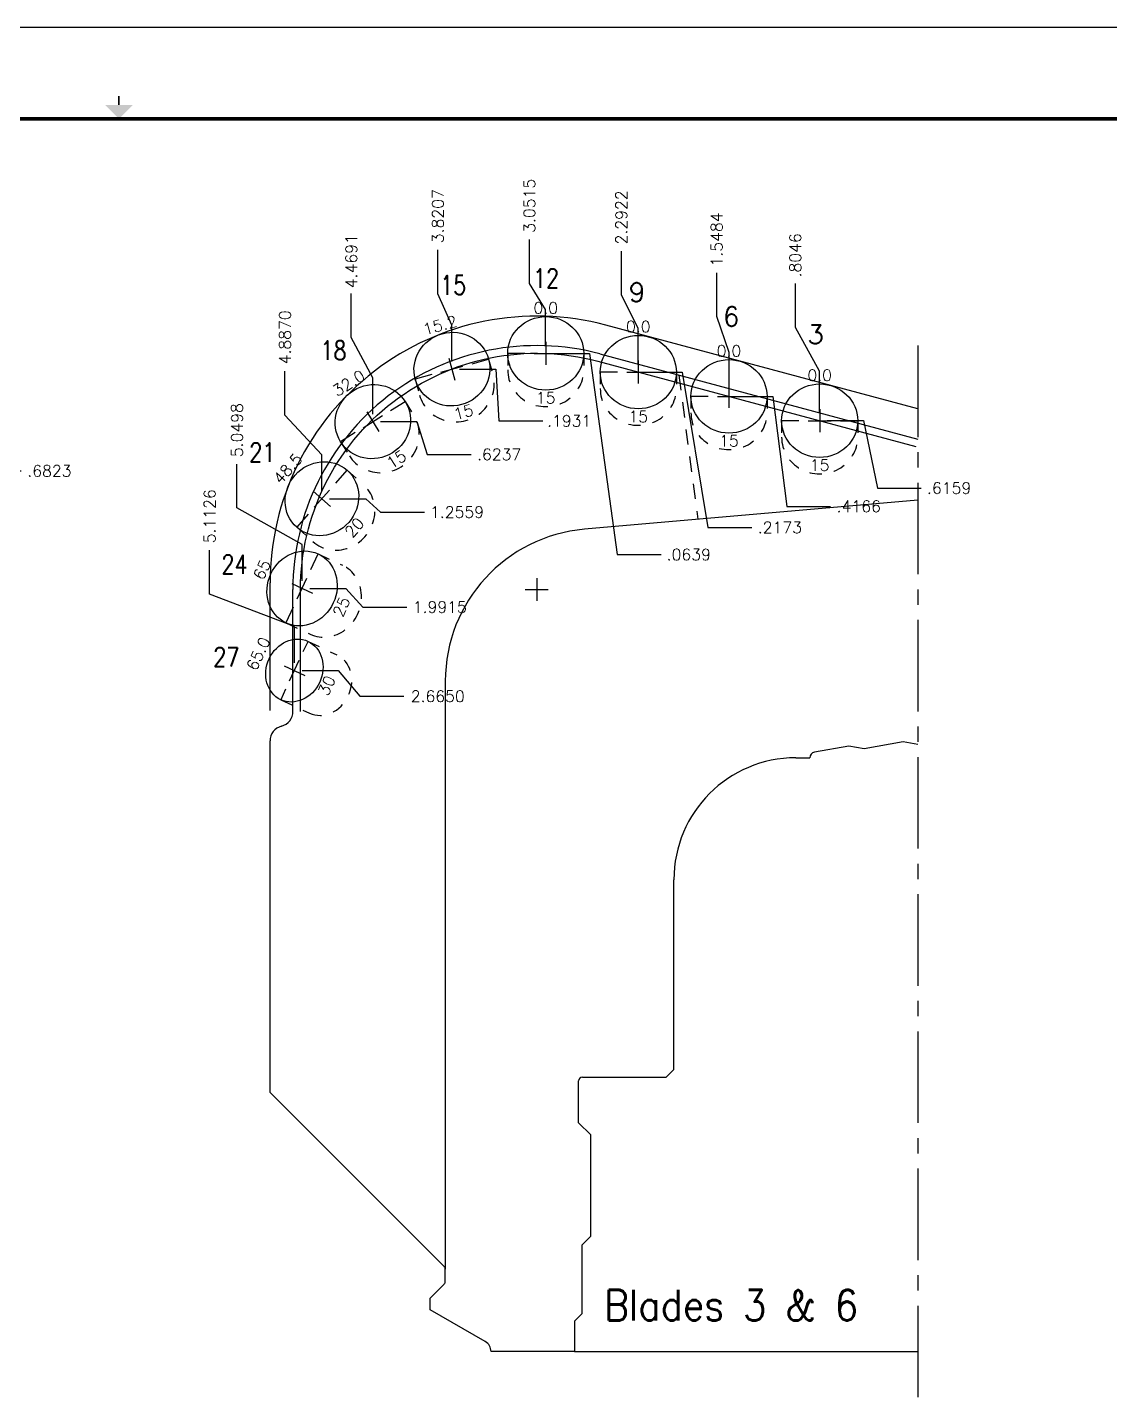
# Model space of a CAD drawing. Extents: x -34 to 0, y 36.5 to 60.7.
# Drawn here: x -17.75 to -8.88, y 47.2 to 58.45 of the extents above; entities that cross this region are included whole.
import ezdxf
from ezdxf.enums import TextEntityAlignment as Align

# ---------------------------------------------------------------- set-up
doc = ezdxf.new("R2010")
doc.units = 0
doc.header["$MEASUREMENT"] = 0
doc.header["$PDMODE"] = 35
doc.linetypes.add('CENTER2', pattern=[1.125, 0.75, -0.125, 0.125, -0.125])
doc.linetypes.add('HIDDEN2', pattern=[0.1875, 0.125, -0.0625])
doc.layers.get('0').update_dxf_attribs({"linetype": 'CONTINUOUS'})
doc.layers.get('Defpoints').update_dxf_attribs({"color": 10, "linetype": 'CONTINUOUS'})
for name, color, linetype in [('Blade3', 210, 'CONTINUOUS'), ('CDG-38379R1', 7, 'CONTINUOUS'), ('CLine', 5, 'CENTER2'), ('Dims', 4, 'CONTINUOUS'), ('TEXT', 3, 'CONTINUOUS'), ('Title Block', 7, 'CONTINUOUS')]:
    doc.layers.add(name, color=color, linetype=linetype)
doc.styles.add('RomanD', font='romand.shx', dxfattribs={"width": 0.9})
doc.styles.add('RomanS', font='romans')
doc.dimstyles.new('Copy of Standard', dxfattribs={"dimtxt": 0.094, "dimasz": 0.18, "dimexe": 0.0625, "dimexo": 0.0625, "dimgap": 0.045, "dimtad": 0, "dimtih": 1, "dimtoh": 1, "dimdec": 4, "dimzin": 4, "dimdsep": 46, "dimtxsty": 'RomanS', "dimcen": 0.09, "dimazin": 1, "dimtfac": 1, "dimtdec": 4, "dimtofl": 0, "dimtmove": 0, "dimatfit": 1, "dimfxl": 1, "dimtolj": 1, "dimtzin": 0, "dimarcsym": 0})

# ---------------------------------------------------------------- blocks, each defined once
blk = doc.blocks.new('CMark')
at = {"layer": 'CLine'}
for p, q in [((-0.094, 0), (0.094, 0)), ((0, 0.094), (0, -0.094))]:
    blk.add_line(p, q, dxfattribs=at)
blk = doc.blocks.new('1613@15')
for p, q in [((-0.17, 0), (-0.312, 0)), ((0.171, 0), (0.312, 0))]:
    blk.add_line(p, q)
at = {"color": 8, "linetype": 'HIDDEN2', "ltscale": 0.5}
blk.add_line((-0.312, 0), (-0.312, -0.135), dxfattribs=at)
at = {"color": 8, "linetype": 'HIDDEN2', "ltscale": 0.5, "flags": 128}
blk.add_lwpolyline([(0.312, 0), (0.312, -0.135)], dxfattribs=at)
blk.add_ellipse((0, 0), major_axis=(-0.312, 0), ratio=0.965926, start_param=-3.141592653589793, end_param=3.141592653589793)
at = {"color": 8, "linetype": 'HIDDEN2', "ltscale": 0.5}
blk.add_ellipse((0, -0.135), major_axis=(-0.312, 0), ratio=0.965926, start_param=0, end_param=3.141593, dxfattribs=at)
blk.add_blockref('CMark', (0, 0))
at = {"style": 'RomanS'}
blk.add_text('15', height=0.094, dxfattribs=at).set_placement((0, -0.364), align=Align.MIDDLE_CENTER)
blk.add_attdef('ANG', text='', height=0.094, dxfattribs=at).set_placement((0, 0.298), align=Align.BOTTOM_CENTER)
blk = doc.blocks.new('1613@25')
for p, q in [((-0.17, 0), (-0.312, 0)), ((0.171, 0), (0.312, 0))]:
    blk.add_line(p, q)
at = {"color": 8, "linetype": 'HIDDEN2', "ltscale": 0.5}
blk.add_line((-0.312, 0), (-0.312, -0.22), dxfattribs=at)
at = {"color": 8, "linetype": 'HIDDEN2', "ltscale": 0.5, "flags": 128}
blk.add_lwpolyline([(0.312, 0), (0.312, -0.22)], dxfattribs=at)
blk.add_ellipse((0, 0), major_axis=(-0.312, 0), ratio=0.906308, start_param=-3.141592653589793, end_param=3.141592653589793)
at = {"color": 8, "linetype": 'HIDDEN2', "ltscale": 0.5}
blk.add_ellipse((0, -0.22), major_axis=(-0.312, 0), ratio=0.906308, start_param=0, end_param=3.141593, dxfattribs=at)
blk.add_blockref('CMark', (0, 0))
at = {"style": 'RomanS'}
blk.add_text('25', height=0.094, dxfattribs=at).set_placement((0, -0.356), align=Align.MIDDLE_CENTER)
blk.add_attdef('ANG', text='', height=0.094, dxfattribs=at).set_placement((0, 0.287), align=Align.BOTTOM_CENTER)
blk = doc.blocks.new('1613@20')
for p, q in [((-0.17, 0), (-0.312, 0)), ((0.171, 0), (0.312, 0))]:
    blk.add_line(p, q)
at = {"color": 8, "linetype": 'HIDDEN2', "ltscale": 0.5}
blk.add_line((-0.312, 0), (-0.312, -0.178), dxfattribs=at)
at = {"color": 8, "linetype": 'HIDDEN2', "ltscale": 0.5, "flags": 128}
blk.add_lwpolyline([(0.312, 0), (0.312, -0.178)], dxfattribs=at)
blk.add_ellipse((0, 0), major_axis=(-0.312, 0), ratio=0.939693, start_param=-3.141592653589793, end_param=3.141592653589793)
at = {"color": 8, "linetype": 'HIDDEN2', "ltscale": 0.5}
blk.add_ellipse((0, -0.178), major_axis=(-0.312, 0), ratio=0.939693, start_param=0, end_param=3.141593, dxfattribs=at)
blk.add_blockref('CMark', (0, 0))
at = {"style": 'RomanS'}
blk.add_text('20', height=0.094, dxfattribs=at).set_placement((0, -0.356), align=Align.MIDDLE_CENTER)
blk.add_attdef('ANG', text='', height=0.094, dxfattribs=at).set_placement((0, 0.298), align=Align.BOTTOM_CENTER)
blk = doc.blocks.new('1313@30')
for p, q in [((-0.17, 0), (-0.265, 0)), ((0.171, 0), (0.264, 0))]:
    blk.add_line(p, q)
at = {"color": 8, "linetype": 'HIDDEN2', "ltscale": 0.5}
blk.add_line((-0.265, 0), (-0.265, -0.26), dxfattribs=at)
at = {"color": 8, "linetype": 'HIDDEN2', "ltscale": 0.5, "flags": 128}
blk.add_lwpolyline([(0.264, 0), (0.264, -0.26)], dxfattribs=at)
blk.add_ellipse((0, 0), major_axis=(0.264, 0), ratio=0.866025)
at = {"color": 8, "linetype": 'HIDDEN2', "ltscale": 0.5}
blk.add_ellipse((0, -0.26), major_axis=(0.264, 0), ratio=0.866025, start_param=3.141593, end_param=6.283185, dxfattribs=at)
blk.add_blockref('CMark', (0, 0))
at = {"style": 'RomanS'}
blk.add_text('30', height=0.094, dxfattribs=at).set_placement((0, -0.292), align=Align.MIDDLE_CENTER)
blk.add_attdef('ANG', text='', height=0.094, dxfattribs=at).set_placement((0, 0.251), align=Align.BOTTOM_CENTER)
blk = doc.blocks.new('*D58')
at = {"layer": 'Defpoints', "color": 0, "transparency": 16777216}
for p in [(-10.448, 55.843), (-11.253, 55.227)]:
    blk.add_point(p, dxfattribs=at)
at = {"layer": 'Dims', "color": 0, "lineweight": -2, "transparency": 16777216}
for p, q in [((-11.452, 55.992), (-11.452, 56.352)), ((-11.253, 55.632), (-11.452, 55.992)), ((-11.253, 55.289), (-11.253, 55.632))]:
    blk.add_line(p, q, dxfattribs=at)
at = {"layer": 'Dims', "color": 0, "transparency": 16777216, "insert": (-11.452, 56.583), "char_height": 0.094, "attachment_point": 5, "rotation": 90, "style": 'RomanS', "bg_fill": 3, "box_fill_scale": 1.25, "bg_fill_color": 256, "bg_fill_true_color": 13158600, "bg_fill_transparency": 0}
blk.add_mtext('\\A1;.8046', dxfattribs=at)
at = {"layer": 'Defpoints', "color": 0, "transparency": 16777216}
blk.add_point((-11.452, 56.352), dxfattribs=at)
blk = doc.blocks.new('*D59')
at = {"layer": 'Defpoints', "color": 0, "transparency": 16777216}
for p in [(-10.448, 55.843), (-11.253, 55.227)]:
    blk.add_point(p, dxfattribs=at)
at = {"layer": 'Dims', "color": 0, "lineweight": -2, "transparency": 16777216}
for p, q in [((-11.19, 55.227), (-10.893, 55.227)), ((-10.893, 55.227), (-10.779, 54.674)), ((-10.779, 54.674), (-10.419, 54.674))]:
    blk.add_line(p, q, dxfattribs=at)
at = {"layer": 'Dims', "color": 0, "transparency": 16777216, "insert": (-10.191, 54.674), "char_height": 0.094, "attachment_point": 5, "style": 'RomanS', "bg_fill": 3, "box_fill_scale": 1.25, "bg_fill_color": 256, "bg_fill_true_color": 13158600, "bg_fill_transparency": 0}
blk.add_mtext('\\A1;.6159', dxfattribs=at)
at = {"layer": 'Defpoints', "color": 0, "transparency": 16777216}
blk.add_point((-10.419, 54.674), dxfattribs=at)
blk = doc.blocks.new('*D60')
at = {"layer": 'Defpoints', "color": 0, "transparency": 16777216}
for p in [(-10.448, 55.843), (-11.996, 55.426)]:
    blk.add_point(p, dxfattribs=at)
at = {"layer": 'Dims', "color": 0, "lineweight": -2, "transparency": 16777216}
for p, q in [((-12.097, 56.08), (-12.097, 56.44)), ((-11.996, 55.786), (-12.097, 56.08)), ((-11.996, 55.488), (-11.996, 55.786))]:
    blk.add_line(p, q, dxfattribs=at)
at = {"layer": 'Dims', "color": 0, "transparency": 16777216, "insert": (-12.097, 56.713), "char_height": 0.094, "attachment_point": 5, "rotation": 90, "style": 'RomanS', "bg_fill": 3, "box_fill_scale": 1.25, "bg_fill_color": 256, "bg_fill_true_color": 13158600, "bg_fill_transparency": 0}
blk.add_mtext('\\A1;1.5484', dxfattribs=at)
at = {"layer": 'Defpoints', "color": 0, "transparency": 16777216}
blk.add_point((-12.097, 56.44), dxfattribs=at)
blk = doc.blocks.new('*D61')
at = {"layer": 'Defpoints', "color": 0, "transparency": 16777216}
for p in [(-10.448, 55.843), (-12.74, 55.625)]:
    blk.add_point(p, dxfattribs=at)
at = {"layer": 'Dims', "color": 0, "lineweight": -2, "transparency": 16777216}
for p, q in [((-12.879, 56.257), (-12.879, 56.617)), ((-12.74, 55.985), (-12.879, 56.257)), ((-12.74, 55.688), (-12.74, 55.985))]:
    blk.add_line(p, q, dxfattribs=at)
at = {"layer": 'Dims', "color": 0, "transparency": 16777216, "insert": (-12.879, 56.894), "char_height": 0.094, "attachment_point": 5, "rotation": 90, "style": 'RomanS', "bg_fill": 3, "box_fill_scale": 1.25, "bg_fill_color": 256, "bg_fill_true_color": 13158600, "bg_fill_transparency": 0}
blk.add_mtext('\\A1;2.2922', dxfattribs=at)
at = {"layer": 'Defpoints', "color": 0, "transparency": 16777216}
blk.add_point((-12.879, 56.617), dxfattribs=at)
blk = doc.blocks.new('*D62')
at = {"layer": 'Defpoints', "color": 0, "transparency": 16777216}
for p in [(-10.448, 55.843), (-13.5, 55.779)]:
    blk.add_point(p, dxfattribs=at)
at = {"layer": 'Dims', "color": 0, "lineweight": -2, "transparency": 16777216}
for p, q in [((-13.633, 56.352), (-13.633, 56.712)), ((-13.5, 56.139), (-13.633, 56.352)), ((-13.5, 55.841), (-13.5, 56.139))]:
    blk.add_line(p, q, dxfattribs=at)
at = {"layer": 'Dims', "color": 0, "transparency": 16777216, "insert": (-13.633, 56.989), "char_height": 0.094, "attachment_point": 5, "rotation": 90, "style": 'RomanS', "bg_fill": 3, "box_fill_scale": 1.25, "bg_fill_color": 256, "bg_fill_true_color": 13158600, "bg_fill_transparency": 0}
blk.add_mtext('\\A1;3.0515', dxfattribs=at)
at = {"layer": 'Defpoints', "color": 0, "transparency": 16777216}
blk.add_point((-13.633, 56.712), dxfattribs=at)
blk = doc.blocks.new('*D63')
at = {"layer": 'Defpoints', "color": 0, "transparency": 16777216}
for p in [(-10.448, 55.843), (-14.269, 55.649)]:
    blk.add_point(p, dxfattribs=at)
at = {"layer": 'Dims', "color": 0, "lineweight": -2, "transparency": 16777216}
for p, q in [((-14.384, 56.267), (-14.384, 56.627)), ((-14.269, 56.009), (-14.384, 56.267)), ((-14.269, 55.712), (-14.269, 56.009))]:
    blk.add_line(p, q, dxfattribs=at)
at = {"layer": 'Dims', "color": 0, "transparency": 16777216, "insert": (-14.384, 56.904), "char_height": 0.094, "attachment_point": 5, "rotation": 90, "style": 'RomanS', "bg_fill": 3, "box_fill_scale": 1.25, "bg_fill_color": 256, "bg_fill_true_color": 13158600, "bg_fill_transparency": 0}
blk.add_mtext('\\A1;3.8207', dxfattribs=at)
at = {"layer": 'Defpoints', "color": 0, "transparency": 16777216}
blk.add_point((-14.384, 56.627), dxfattribs=at)
blk = doc.blocks.new('*D64')
at = {"layer": 'Defpoints', "color": 0, "transparency": 16777216}
for p in [(-10.448, 55.843), (-14.917, 55.219)]:
    blk.add_point(p, dxfattribs=at)
at = {"layer": 'Dims', "color": 0, "lineweight": -2, "transparency": 16777216}
for p, q in [((-15.094, 55.91), (-15.094, 56.27)), ((-14.917, 55.579), (-15.094, 55.91)), ((-14.917, 55.281), (-14.917, 55.579))]:
    blk.add_line(p, q, dxfattribs=at)
at = {"layer": 'Dims', "color": 0, "transparency": 16777216, "insert": (-15.094, 56.535), "char_height": 0.094, "attachment_point": 5, "rotation": 90, "style": 'RomanS', "bg_fill": 3, "box_fill_scale": 1.25, "bg_fill_color": 256, "bg_fill_true_color": 13158600, "bg_fill_transparency": 0}
blk.add_mtext('\\A1;4.4691', dxfattribs=at)
at = {"layer": 'Defpoints', "color": 0, "transparency": 16777216}
blk.add_point((-15.094, 56.27), dxfattribs=at)
blk = doc.blocks.new('*D65')
at = {"layer": 'Defpoints', "color": 0, "transparency": 16777216}
for p in [(-10.448, 55.843), (-15.335, 54.587)]:
    blk.add_point(p, dxfattribs=at)
at = {"layer": 'Dims', "color": 0, "lineweight": -2, "transparency": 16777216}
for p, q in [((-15.638, 55.272), (-15.638, 55.632)), ((-15.335, 54.947), (-15.638, 55.272)), ((-15.335, 54.649), (-15.335, 54.947))]:
    blk.add_line(p, q, dxfattribs=at)
at = {"layer": 'Dims', "color": 0, "transparency": 16777216, "insert": (-15.638, 55.91), "char_height": 0.094, "attachment_point": 5, "rotation": 90, "style": 'RomanS', "bg_fill": 3, "box_fill_scale": 1.25, "bg_fill_color": 256, "bg_fill_true_color": 13158600, "bg_fill_transparency": 0}
blk.add_mtext('\\A1;4.8870', dxfattribs=at)
at = {"layer": 'Defpoints', "color": 0, "transparency": 16777216}
blk.add_point((-15.638, 55.632), dxfattribs=at)
blk = doc.blocks.new('*D66')
at = {"layer": 'Defpoints', "color": 0, "transparency": 16777216}
for p in [(-10.448, 55.843), (-15.498, 53.851)]:
    blk.add_point(p, dxfattribs=at)
at = {"layer": 'Dims', "color": 0, "lineweight": -2, "transparency": 16777216}
for p, q in [((-16.032, 54.511), (-16.032, 54.871)), ((-15.498, 54.211), (-16.032, 54.511)), ((-15.498, 53.914), (-15.498, 54.211))]:
    blk.add_line(p, q, dxfattribs=at)
at = {"layer": 'Dims', "color": 0, "transparency": 16777216, "insert": (-16.032, 55.149), "char_height": 0.094, "attachment_point": 5, "rotation": 90, "style": 'RomanS', "bg_fill": 3, "box_fill_scale": 1.25, "bg_fill_color": 256, "bg_fill_true_color": 13158600, "bg_fill_transparency": 0}
blk.add_mtext('\\A1;5.0498', dxfattribs=at)
at = {"layer": 'Defpoints', "color": 0, "transparency": 16777216}
blk.add_point((-16.032, 54.871), dxfattribs=at)
blk = doc.blocks.new('*D67')
at = {"layer": 'Defpoints', "color": 0, "transparency": 16777216}
for p in [(-10.448, 55.843), (-11.996, 55.426)]:
    blk.add_point(p, dxfattribs=at)
at = {"layer": 'Dims', "color": 0, "lineweight": -2, "transparency": 16777216}
for p, q in [((-11.934, 55.426), (-11.636, 55.426)), ((-11.636, 55.426), (-11.523, 54.524)), ((-11.523, 54.524), (-11.163, 54.524))]:
    blk.add_line(p, q, dxfattribs=at)
at = {"layer": 'Dims', "color": 0, "transparency": 16777216, "insert": (-10.932, 54.524), "char_height": 0.094, "attachment_point": 5, "style": 'RomanS', "bg_fill": 3, "box_fill_scale": 1.25, "bg_fill_color": 256, "bg_fill_true_color": 13158600, "bg_fill_transparency": 0}
blk.add_mtext('\\A1;.4166', dxfattribs=at)
at = {"layer": 'Defpoints', "color": 0, "transparency": 16777216}
blk.add_point((-11.163, 54.524), dxfattribs=at)
blk = doc.blocks.new('*D68')
at = {"layer": 'Defpoints', "color": 0, "transparency": 16777216}
for p in [(-10.448, 55.843), (-12.74, 55.625)]:
    blk.add_point(p, dxfattribs=at)
at = {"layer": 'Dims', "color": 0, "lineweight": -2, "transparency": 16777216}
for p, q in [((-12.678, 55.625), (-12.38, 55.625)), ((-12.38, 55.625), (-12.17, 54.351)), ((-12.17, 54.351), (-11.81, 54.351))]:
    blk.add_line(p, q, dxfattribs=at)
at = {"layer": 'Dims', "color": 0, "transparency": 16777216, "insert": (-11.579, 54.351), "char_height": 0.094, "attachment_point": 5, "style": 'RomanS', "bg_fill": 3, "box_fill_scale": 1.25, "bg_fill_color": 256, "bg_fill_true_color": 13158600, "bg_fill_transparency": 0}
blk.add_mtext('\\A1;.2173', dxfattribs=at)
at = {"layer": 'Defpoints', "color": 0, "transparency": 16777216}
blk.add_point((-11.81, 54.351), dxfattribs=at)
blk = doc.blocks.new('*D69')
at = {"layer": 'Defpoints', "color": 0, "transparency": 16777216}
for p in [(-10.448, 55.843), (-13.5, 55.779)]:
    blk.add_point(p, dxfattribs=at)
at = {"layer": 'Dims', "color": 0, "lineweight": -2, "transparency": 16777216}
for p, q in [((-13.437, 55.779), (-13.14, 55.779)), ((-13.14, 55.779), (-12.914, 54.129)), ((-12.914, 54.129), (-12.554, 54.129))]:
    blk.add_line(p, q, dxfattribs=at)
at = {"layer": 'Dims', "color": 0, "transparency": 16777216, "insert": (-12.326, 54.129), "char_height": 0.094, "attachment_point": 5, "style": 'RomanS', "bg_fill": 3, "box_fill_scale": 1.25, "bg_fill_color": 256, "bg_fill_true_color": 13158600, "bg_fill_transparency": 0}
blk.add_mtext('\\A1;.0639', dxfattribs=at)
at = {"layer": 'Defpoints', "color": 0, "transparency": 16777216}
blk.add_point((-12.554, 54.129), dxfattribs=at)
blk = doc.blocks.new('*D70')
at = {"layer": 'Defpoints', "color": 0, "transparency": 16777216}
for p in [(-10.448, 55.843), (-14.269, 55.649)]:
    blk.add_point(p, dxfattribs=at)
at = {"layer": 'Dims', "color": 0, "lineweight": -2, "transparency": 16777216}
for p, q in [((-14.206, 55.649), (-13.909, 55.649)), ((-13.909, 55.649), (-13.884, 55.225)), ((-13.884, 55.225), (-13.524, 55.225))]:
    blk.add_line(p, q, dxfattribs=at)
at = {"layer": 'Dims', "color": 0, "transparency": 16777216, "insert": (-13.307, 55.225), "char_height": 0.094, "attachment_point": 5, "style": 'RomanS', "bg_fill": 3, "box_fill_scale": 1.25, "bg_fill_color": 256, "bg_fill_true_color": 13158600, "bg_fill_transparency": 0}
blk.add_mtext('\\A1;.1931', dxfattribs=at)
at = {"layer": 'Defpoints', "color": 0, "transparency": 16777216}
blk.add_point((-13.524, 55.225), dxfattribs=at)
blk = doc.blocks.new('*D71')
at = {"layer": 'Defpoints', "color": 0, "transparency": 16777216}
for p in [(-10.448, 55.843), (-14.917, 55.219)]:
    blk.add_point(p, dxfattribs=at)
at = {"layer": 'Dims', "color": 0, "lineweight": -2, "transparency": 16777216}
for p, q in [((-14.855, 55.219), (-14.557, 55.219)), ((-14.557, 55.219), (-14.472, 54.95)), ((-14.472, 54.95), (-14.112, 54.95))]:
    blk.add_line(p, q, dxfattribs=at)
at = {"layer": 'Dims', "color": 0, "transparency": 16777216, "insert": (-13.881, 54.95), "char_height": 0.094, "attachment_point": 5, "style": 'RomanS', "bg_fill": 3, "box_fill_scale": 1.25, "bg_fill_color": 256, "bg_fill_true_color": 13158600, "bg_fill_transparency": 0}
blk.add_mtext('\\A1;.6237', dxfattribs=at)
at = {"layer": 'Defpoints', "color": 0, "transparency": 16777216}
blk.add_point((-14.112, 54.95), dxfattribs=at)
blk = doc.blocks.new('*D72')
at = {"layer": 'Defpoints', "color": 0, "transparency": 16777216}
for p in [(-10.448, 55.843), (-15.335, 54.587)]:
    blk.add_point(p, dxfattribs=at)
at = {"layer": 'Dims', "color": 0, "lineweight": -2, "transparency": 16777216}
for p, q in [((-15.273, 54.587), (-14.975, 54.587)), ((-14.975, 54.587), (-14.855, 54.477)), ((-14.855, 54.477), (-14.495, 54.477))]:
    blk.add_line(p, q, dxfattribs=at)
at = {"layer": 'Dims', "color": 0, "transparency": 16777216, "insert": (-14.227, 54.477), "char_height": 0.094, "attachment_point": 5, "style": 'RomanS', "bg_fill": 3, "box_fill_scale": 1.25, "bg_fill_color": 256, "bg_fill_true_color": 13158600, "bg_fill_transparency": 0}
blk.add_mtext('\\A1;1.2559', dxfattribs=at)
at = {"layer": 'Defpoints', "color": 0, "transparency": 16777216}
blk.add_point((-14.495, 54.477), dxfattribs=at)
blk = doc.blocks.new('*D73')
at = {"layer": 'Defpoints', "color": 0, "transparency": 16777216}
for p in [(-10.448, 55.843), (-15.498, 53.851)]:
    blk.add_point(p, dxfattribs=at)
at = {"layer": 'Dims', "color": 0, "lineweight": -2, "transparency": 16777216}
for p, q in [((-15.435, 53.851), (-15.138, 53.851)), ((-15.138, 53.851), (-14.999, 53.698)), ((-14.999, 53.698), (-14.639, 53.698))]:
    blk.add_line(p, q, dxfattribs=at)
at = {"layer": 'Dims', "color": 0, "transparency": 16777216, "insert": (-14.368, 53.698), "char_height": 0.094, "attachment_point": 5, "style": 'RomanS', "bg_fill": 3, "box_fill_scale": 1.25, "bg_fill_color": 256, "bg_fill_true_color": 13158600, "bg_fill_transparency": 0}
blk.add_mtext('\\A1;1.9915', dxfattribs=at)
at = {"layer": 'Defpoints', "color": 0, "transparency": 16777216}
blk.add_point((-14.639, 53.698), dxfattribs=at)
blk = doc.blocks.new('*D90')
at = {"layer": 'Defpoints', "color": 0, "transparency": 16777216}
for p in [(-18.018, 55.843), (-18.574, 55.16)]:
    blk.add_point(p, dxfattribs=at)
at = {"layer": 'Dims', "color": 0, "lineweight": -2, "transparency": 16777216}
for p, q in [((-18.512, 55.16), (-18.214, 55.16)), ((-18.214, 55.16), (-18.161, 54.815)), ((-18.161, 54.815), (-17.801, 54.815))]:
    blk.add_line(p, q, dxfattribs=at)
at = {"layer": 'Dims', "color": 0, "transparency": 16777216, "insert": (-17.57, 54.815), "char_height": 0.094, "attachment_point": 5, "style": 'RomanS', "bg_fill": 3, "box_fill_scale": 1.25, "bg_fill_color": 256, "bg_fill_true_color": 13158600, "bg_fill_transparency": 0}
blk.add_mtext('\\A1;.6823', dxfattribs=at)
at = {"layer": 'Defpoints', "color": 0, "transparency": 16777216}
blk.add_point((-17.801, 54.815), dxfattribs=at)
blk = doc.blocks.new('*D111')
at = {"layer": 'Defpoints', "color": 0, "transparency": 16777216}
for p in [(-10.448, 55.843), (-15.561, 53.178)]:
    blk.add_point(p, dxfattribs=at)
at = {"layer": 'Dims', "color": 0, "lineweight": -2, "transparency": 16777216}
for p, q in [((-16.256, 53.805), (-16.256, 54.165)), ((-15.561, 53.538), (-16.256, 53.805)), ((-15.561, 53.24), (-15.561, 53.538))]:
    blk.add_line(p, q, dxfattribs=at)
at = {"layer": 'Dims', "color": 0, "transparency": 16777216, "insert": (-16.256, 54.443), "char_height": 0.094, "attachment_point": 5, "rotation": 90, "style": 'RomanS', "bg_fill": 3, "box_fill_scale": 1.25, "bg_fill_color": 256, "bg_fill_true_color": 13158600, "bg_fill_transparency": 0}
blk.add_mtext('\\A1;5.1126', dxfattribs=at)
at = {"layer": 'Defpoints', "color": 0, "transparency": 16777216}
blk.add_point((-16.256, 54.165), dxfattribs=at)
blk = doc.blocks.new('*D112')
at = {"layer": 'Defpoints', "color": 0, "transparency": 16777216}
for p in [(-10.448, 55.843), (-15.561, 53.178)]:
    blk.add_point(p, dxfattribs=at)
at = {"layer": 'Dims', "color": 0, "lineweight": -2, "transparency": 16777216}
for p, q in [((-15.498, 53.178), (-15.201, 53.178)), ((-15.201, 53.178), (-15.023, 52.967)), ((-15.023, 52.967), (-14.663, 52.967))]:
    blk.add_line(p, q, dxfattribs=at)
at = {"layer": 'Dims', "color": 0, "transparency": 16777216, "insert": (-14.385, 52.967), "char_height": 0.094, "attachment_point": 5, "style": 'RomanS', "bg_fill": 3, "box_fill_scale": 1.25, "bg_fill_color": 256, "bg_fill_true_color": 13158600, "bg_fill_transparency": 0}
blk.add_mtext('\\A1;2.6650', dxfattribs=at)
at = {"layer": 'Defpoints', "color": 0, "transparency": 16777216}
blk.add_point((-14.663, 52.967), dxfattribs=at)
blk = doc.blocks.new('COT_Dblock')
at = {"layer": 'Title Block', "color": 8}
blk.add_lwpolyline([(0, 0), (34, 0), (34, 22), (0, 22)], close=True, dxfattribs=at)
at = {"layer": 'Title Block', "const_width": 0.015}
blk.add_lwpolyline([(17, 21.438), (17, 21.363)], dxfattribs=at)
at = {"layer": 'Title Block', "const_width": 0.03}
blk.add_lwpolyline([(33.13, 21.25), (0.87, 21.25), (0.87, 0.75), (33.13, 0.75)], close=True, dxfattribs=at)
at = {"layer": 'Title Block'}
blk.add_solid([(16.887, 21.363), (17.113, 21.363), (17, 21.25)], dxfattribs=at)
at = {"layer": 'Title Block', "color": 1, "style": 'RomanS', "flags": 8}
for tag, p in [('FNAME', (0.62, 3.75)), ('REVDATE', (0.62, 2.25)), ('USER', (0.62, 0.75))]:
    blk.add_attdef(tag, text='', height=0.047, rotation=90, dxfattribs=at).set_placement(p, align=Align.BOTTOM_LEFT)
at = {"layer": 'Title Block', "color": 3, "style": 'RomanS', "flags": 8}
blk.add_attdef('DRAWN', text='', height=0.11, dxfattribs=at).set_placement((28.7, 1.984), align=Align.MIDDLE_CENTER)
for tag, p in [('DDATE', (28.356, 1.672)), ('CHECK', (28.356, 1.406)), ('MATRL', (28.356, 1.149)), ('PDATE', (28.356, 0.883)), ('SCALE', (29.896, 0.855)), ('SHEET', (32.005, 0.855))]:
    blk.add_attdef(tag, text='', height=0.094, dxfattribs=at).set_placement(p, align=Align.MIDDLE_LEFT)
at = {"layer": 'Title Block', "color": 3, "style": 'RomanD', "width": 0.9, "flags": 8}
for tag, height, p in [('TITL1', 0.125, (31.337, 1.684)), ('TITL2', 0.094, (31.337, 1.514)), ('TITL3', 0.094, (31.337, 1.374))]:
    blk.add_attdef(tag, text='', height=height, dxfattribs=at).set_placement(p, align=Align.MIDDLE_CENTER)
at = {"layer": 'Title Block', "color": 3, "style": 'RomanS', "flags": 8}
for tag, p in [('FSCM#', (30.337, 1.121)), ('DWG#', (31.81, 1.121)), ('REV#', (32.97, 1.121))]:
    blk.add_attdef(tag, text='', height=0.094, dxfattribs=at).set_placement(p, align=Align.TOP_CENTER)

msp = doc.modelspace()

# ---------------------------------------------------------------- linework, layer by layer
for p, q in [((-13.05543, 55.77438), (-10.44807, 55.07574)), ((-11.01336, 52.55797), (-11.29515, 52.50828)), ((-10.88836, 52.53593), (-11.01336, 52.55797)), ((-10.56736, 52.59253), (-10.88836, 52.53593)), ((-10.44807, 52.57149), (-10.56736, 52.59253)), ((-11.44807, 52.4621), (-11.33389, 52.4621)), ((-12.44807, 49.90503), (-12.44807, 51.4621)), ((-12.44807, 49.90503), (-12.51057, 49.84253)), ((-13.22932, 49.46753), (-13.22932, 49.81128)), ((-13.19807, 49.84253), (-12.51057, 49.84253)), ((-13.13042, 49.36863), (-13.22932, 49.46753)), ((-13.13042, 48.53768), (-13.13042, 49.36863)), ((-13.13042, 48.63168), (-13.13042, 48.91237)), ((-13.20057, 48.46753), (-13.13042, 48.53768)), ((-13.20057, 47.90503), (-13.20057, 48.46753)), ((-13.20057, 47.90503), (-13.26307, 47.84253)), ((-13.26307, 47.84253), (-13.26307, 47.59253)), ((-13.26307, 47.59253), (-10.44807, 47.59253))]:
    msp.add_line(p, q)
for centre, radius, start in [((-13.57307, 53.84253), 2, 75), ((-11.44807, 51.4621), 1, 90), ((-11.287, 52.4621), 0.04689, 99.999997), ((-13.19807, 49.81128), 0.03125, 90)]:
    msp.add_arc(centre, radius, start, 180)
at = {"layer": 'CDG-38379R1', "color": 7, "linetype": 'Continuous'}
for p, q in [((-15.57307, 52.84253), (-15.57307, 53.84253)), ((-15.76057, 49.71753), (-15.76057, 52.60046)), ((-14.33222, 48.28918), (-15.76057, 49.71753)), ((-14.32307, 48.16797), (-14.32307, 48.26708)), ((-14.44807, 48.03003), (-14.33222, 48.14587)), ((-14.44807, 47.93533), (-14.44807, 48.03003)), ((-13.99494, 47.67372), (-14.44807, 47.93533)), ((-13.26307, 47.59253), (-13.94807, 47.59253))]:
    msp.add_line(p, q, dxfattribs=at)
for centre, radius, start, end in [((-15.69807, 52.84253), 0.125, 284.477512, 0), ((-15.63557, 52.60046), 0.125, 104.477512, 180), ((-14.35432, 48.26708), 0.03125, 0, 45), ((-14.35432, 48.16797), 0.03125, 315, 0), ((-14.04182, 47.59253), 0.09375, 0, 60)]:
    msp.add_arc(centre, radius, start, end, dxfattribs=at)
at = {"layer": 'CLine', "color": 1, "linetype": 'Continuous'}
for p, q in [((-10.44807, 55.3242), (-13.0069, 56.00984)), ((-15.76057, 52.85046), (-15.76057, 53.89687))]:
    msp.add_line(p, q, dxfattribs=at)
at = {"layer": 'CLine'}
msp.add_line((-10.44807, 55.84253), (-10.44807, 47.21883), dxfattribs=at)
at = {"layer": 'CLine', "color": 1, "linetype": 'Continuous'}
msp.add_arc((-13.57307, 53.89687), 2.1875, 75, 180, dxfattribs=at)

# ---------------------------------------------------------------- block references
msp.add_blockref('CMark', (-13.57307, 53.84253))
at = {"layer": 'Blade3'}
for p in [(-13.49956, 55.77864), (-12.74026, 55.62523), (-11.99647, 55.42593), (-11.25262, 55.22663)]:
    msp.add_blockref('1613@15', p, dxfattribs=at).add_auto_attribs({'ANG': '0.0'})
for name, p, rotation, values in [('1613@15', (-14.2688, 55.64938), 15.2, {'ANG': '15.2'}), ('1613@15', (-14.91714, 55.21884), 32, {'ANG': '32.0'}), ('1613@20', (-15.33506, 54.58658), 48.5, {'ANG': '48.5'}), ('1613@25', (-15.49783, 53.85104), 65, {'ANG': '65'}), ('1313@30', (-15.56067, 53.17756), 65.00000000000007, {'ANG': '65.0'})]:
    msp.add_blockref(name, p, dxfattribs=dict(at, rotation=rotation)).add_auto_attribs(values)

# ---------------------------------------------------------------- texts
at = {"layer": 'Blade3', "style": 'RomanS', "width": 0.8}
for s, p in [('15', (-14.25855, 56.33824)), ('12', (-13.49651, 56.39532)), ('18', (-15.24006, 55.80376)), ('21', (-15.82407, 54.96634)), ('24', (-16.0521, 54.04829)), ('27', (-16.11943, 53.28926))]:
    msp.add_text(s, height=0.15625, dxfattribs=at).set_placement(p, align=Align.MIDDLE_CENTER)
at = {"layer": 'Blade3', "style": 'RomanS'}
for s, p in [('9', (-12.75081, 56.28094)), ('6', (-11.9788, 56.08145)), ('3', (-11.28512, 55.93473))]:
    msp.add_text(s, height=0.15625, dxfattribs=at).set_placement(p, align=Align.MIDDLE_CENTER)
at = {"layer": 'TEXT', "style": 'RomanS', "width": 0.9}
msp.add_text('Blades 3 & 6', height=0.25, dxfattribs=at).set_placement((-13.01968, 47.84714))

# ---------------------------------------------------------------- dimensions: what is measured, and where the dimension line sits
at = {"layer": 'Dims'}
dim = msp.add_ordinate_dim(feature_location=(-18.57423, 55.1602), offset=(0.77328, -0.34558), dtype=0, origin=(-18.01764, 55.84253), dimstyle='Copy of Standard', override={"dimtfill": 1}, dxfattribs=at)
dim.commit()
dim.dimension.update_dxf_attribs({"geometry": '*D90', "text_midpoint": (-17.57019, 54.81462)})

# ---------------------------------------------------------------- next in the draw order: dimensions: what is measured, and where the dimension line sits
dim = msp.add_ordinate_dim(feature_location=(-11.25269, 55.22663), offset=(-0.19912, 1.12516), dtype=1, origin=(-10.44807, 55.84253), dimstyle='Copy of Standard', override={"dimtfill": 1}, dxfattribs=at)
dim.commit()
dim.dimension.update_dxf_attribs({"geometry": '*D58', "text_midpoint": (-11.45181, 56.58255)})

# ---------------------------------------------------------------- next in the draw order: dimensions: what is measured, and where the dimension line sits
dim = msp.add_ordinate_dim(feature_location=(-11.25262, 55.22663), offset=(0.83316, -0.55241), dtype=0, origin=(-10.44807, 55.84253), dimstyle='Copy of Standard', override={"dimtfill": 1}, dxfattribs=at)
dim.commit()
dim.dimension.update_dxf_attribs({"geometry": '*D59', "text_midpoint": (-10.19093, 54.67422)})

# ---------------------------------------------------------------- next in the draw order: dimensions: what is measured, and where the dimension line sits
dim = msp.add_ordinate_dim(feature_location=(-11.99648, 55.42593), offset=(-0.10086, 1.01414), dtype=1, origin=(-10.44807, 55.84253), dimstyle='Copy of Standard', override={"dimtfill": 1}, dxfattribs=at)
dim.commit()
dim.dimension.update_dxf_attribs({"geometry": '*D60', "text_midpoint": (-12.09735, 56.71336)})

# ---------------------------------------------------------------- next in the draw order: dimensions: what is measured, and where the dimension line sits
dim = msp.add_ordinate_dim(feature_location=(-12.74026, 55.62523), offset=(-0.13852, 0.99141), dtype=1, origin=(-10.44807, 55.84253), dimstyle='Copy of Standard', override={"dimtfill": 1}, dxfattribs=at)
dim.commit()
dim.dimension.update_dxf_attribs({"geometry": '*D61', "text_midpoint": (-12.87879, 56.8944)})

# ---------------------------------------------------------------- next in the draw order: dimensions: what is measured, and where the dimension line sits
dim = msp.add_ordinate_dim(feature_location=(-13.49956, 55.77864), offset=(-0.13349, 0.93308), dtype=1, origin=(-10.44807, 55.84253), dimstyle='Copy of Standard', override={"dimtfill": 1}, dxfattribs=at)
dim.commit()
dim.dimension.update_dxf_attribs({"geometry": '*D62', "text_midpoint": (-13.63305, 56.98948)})

# ---------------------------------------------------------------- next in the draw order: dimensions: what is measured, and where the dimension line sits
dim = msp.add_ordinate_dim(feature_location=(-14.2688, 55.64938), offset=(-0.11503, 0.97717), dtype=1, origin=(-10.44807, 55.84253), dimstyle='Copy of Standard', override={"dimtfill": 1}, dxfattribs=at)
dim.commit()
dim.dimension.update_dxf_attribs({"geometry": '*D63', "text_midpoint": (-14.38383, 56.90431)})

# ---------------------------------------------------------------- next in the draw order: dimensions: what is measured, and where the dimension line sits
dim = msp.add_ordinate_dim(feature_location=(-14.91714, 55.21884), offset=(-0.17686, 1.05145), dtype=1, origin=(-10.44807, 55.84253), dimstyle='Copy of Standard', override={"dimtfill": 1}, dxfattribs=at)
dim.commit()
dim.dimension.update_dxf_attribs({"geometry": '*D64', "text_midpoint": (-15.094, 56.53463)})

# ---------------------------------------------------------------- next in the draw order: dimensions: what is measured, and where the dimension line sits
dim = msp.add_ordinate_dim(feature_location=(-15.33506, 54.58658), offset=(-0.30255, 1.04535), dtype=1, origin=(-10.44807, 55.84253), dimstyle='Copy of Standard', override={"dimtfill": 1}, dxfattribs=at)
dim.commit()
dim.dimension.update_dxf_attribs({"geometry": '*D65', "text_midpoint": (-15.63761, 55.90969)})

# ---------------------------------------------------------------- next in the draw order: dimensions: what is measured, and where the dimension line sits
dim = msp.add_ordinate_dim(feature_location=(-15.49783, 53.85104), offset=(-0.5339, 1.02029), dtype=1, origin=(-10.44807, 55.84253), dimstyle='Copy of Standard', override={"dimtfill": 1}, dxfattribs=at)
dim.commit()
dim.dimension.update_dxf_attribs({"geometry": '*D66', "text_midpoint": (-16.03173, 55.14908)})

# ---------------------------------------------------------------- next in the draw order: dimensions: what is measured, and where the dimension line sits
dim = msp.add_ordinate_dim(feature_location=(-11.99647, 55.42593), offset=(0.83377, -0.90147), dtype=0, origin=(-10.44807, 55.84253), dimstyle='Copy of Standard', override={"dimtfill": 1}, dxfattribs=at)
dim.commit()
dim.dimension.update_dxf_attribs({"geometry": '*D67', "text_midpoint": (-10.93194, 54.52446)})

# ---------------------------------------------------------------- next in the draw order: dimensions: what is measured, and where the dimension line sits
dim = msp.add_ordinate_dim(feature_location=(-12.74026, 55.62523), offset=(0.93022, -1.27449), dtype=0, origin=(-10.44807, 55.84253), dimstyle='Copy of Standard', override={"dimtfill": 1}, dxfattribs=at)
dim.commit()
dim.dimension.update_dxf_attribs({"geometry": '*D68', "text_midpoint": (-11.57928, 54.35074)})

# ---------------------------------------------------------------- next in the draw order: dimensions: what is measured, and where the dimension line sits
dim = msp.add_ordinate_dim(feature_location=(-13.49956, 55.77864), offset=(0.94551, -1.64954), dtype=0, origin=(-10.44807, 55.84253), dimstyle='Copy of Standard', override={"dimtfill": 1}, dxfattribs=at)
dim.commit()
dim.dimension.update_dxf_attribs({"geometry": '*D69', "text_midpoint": (-12.32552, 54.12909)})

# ---------------------------------------------------------------- next in the draw order: dimensions: what is measured, and where the dimension line sits
dim = msp.add_ordinate_dim(feature_location=(-14.268805, 55.649379), offset=(0.744495, -0.424044), dtype=0, origin=(-10.448068, 55.842526), dimstyle='Copy of Standard', override={"dimtfill": 1}, dxfattribs=at)
dim.commit()
dim.dimension.update_dxf_attribs({"geometry": '*D70', "text_midpoint": (-13.306976, 55.225334)})

# ---------------------------------------------------------------- next in the draw order: dimensions: what is measured, and where the dimension line sits
dim = msp.add_ordinate_dim(feature_location=(-14.91714, 55.21884), offset=(0.80543, -0.26906), dtype=0, origin=(-10.44807, 55.84253), dimstyle='Copy of Standard', override={"dimtfill": 1}, dxfattribs=at)
dim.commit()
dim.dimension.update_dxf_attribs({"geometry": '*D71', "text_midpoint": (-13.88095, 54.94978)})

# ---------------------------------------------------------------- next in the draw order: dimensions: what is measured, and where the dimension line sits
dim = msp.add_ordinate_dim(feature_location=(-15.335061, 54.586578), offset=(0.839734, -0.110042), dtype=0, origin=(-10.448068, 55.842526), dimstyle='Copy of Standard', override={"dimtfill": 1}, dxfattribs=at)
dim.commit()
dim.dimension.update_dxf_attribs({"geometry": '*D72', "text_midpoint": (-14.226517, 54.476536)})

# ---------------------------------------------------------------- next in the draw order: dimensions: what is measured, and where the dimension line sits
dim = msp.add_ordinate_dim(feature_location=(-15.49783, 53.85104), offset=(0.85865, -0.15325), dtype=0, origin=(-10.44807, 55.84253), dimstyle='Copy of Standard', override={"dimtfill": 1}, dxfattribs=at)
dim.commit()
dim.dimension.update_dxf_attribs({"geometry": '*D73', "text_midpoint": (-14.36813, 53.69779)})

# ---------------------------------------------------------------- next in the draw order: dimensions: what is measured, and where the dimension line sits
dim = msp.add_ordinate_dim(feature_location=(-15.56067, 53.17756), offset=(-0.6953, 0.98748), dtype=1, origin=(-10.44807, 55.84253), dimstyle='Copy of Standard', override={"dimtfill": 1}, dxfattribs=at)
dim.commit()
dim.dimension.update_dxf_attribs({"geometry": '*D111', "text_midpoint": (-16.25597, 54.44281)})

# ---------------------------------------------------------------- next in the draw order: dimensions: what is measured, and where the dimension line sits
dim = msp.add_ordinate_dim(feature_location=(-15.56067, 53.17756), offset=(0.89751, -0.2106), dtype=0, origin=(-10.44807, 55.84253), dimstyle='Copy of Standard', override={"dimtfill": 1}, dxfattribs=at)
dim.commit()
dim.dimension.update_dxf_attribs({"geometry": '*D112', "text_midpoint": (-14.38539, 52.96696)})

# ---------------------------------------------------------------- next in the draw order: linework, layer by layer
at = {"flags": 128}
msp.add_lwpolyline([(-10.44807, 54.57574), (-13.18201, 54.33655, 0.38887873), (-14.32307, 53.0913), (-14.32307, 48.26708)], format="xyb", dxfattribs=at)
at = {"layer": 'Blade3', "linetype": 'HIDDEN2'}
msp.add_line((-12.4082, 55.60095), (-12.25243, 54.41788), dxfattribs=at)
at = {"layer": 'CLine', "color": 1, "linetype": 'Continuous', "flags": 128}
msp.add_lwpolyline([(-15.51057, 52.84253), (-15.51057, 53.84253, -0.49314543), (-13.07161, 55.71401), (-10.46424, 55.01537)], format="xyb", dxfattribs=at)

# ---------------------------------------------------------------- next in the draw order: block references
at = {"layer": 'Title Block'}
msp.add_blockref('COT_Dblock', (-34, 36.45194), dxfattribs=at)

doc.saveas('drawing.dxf')
